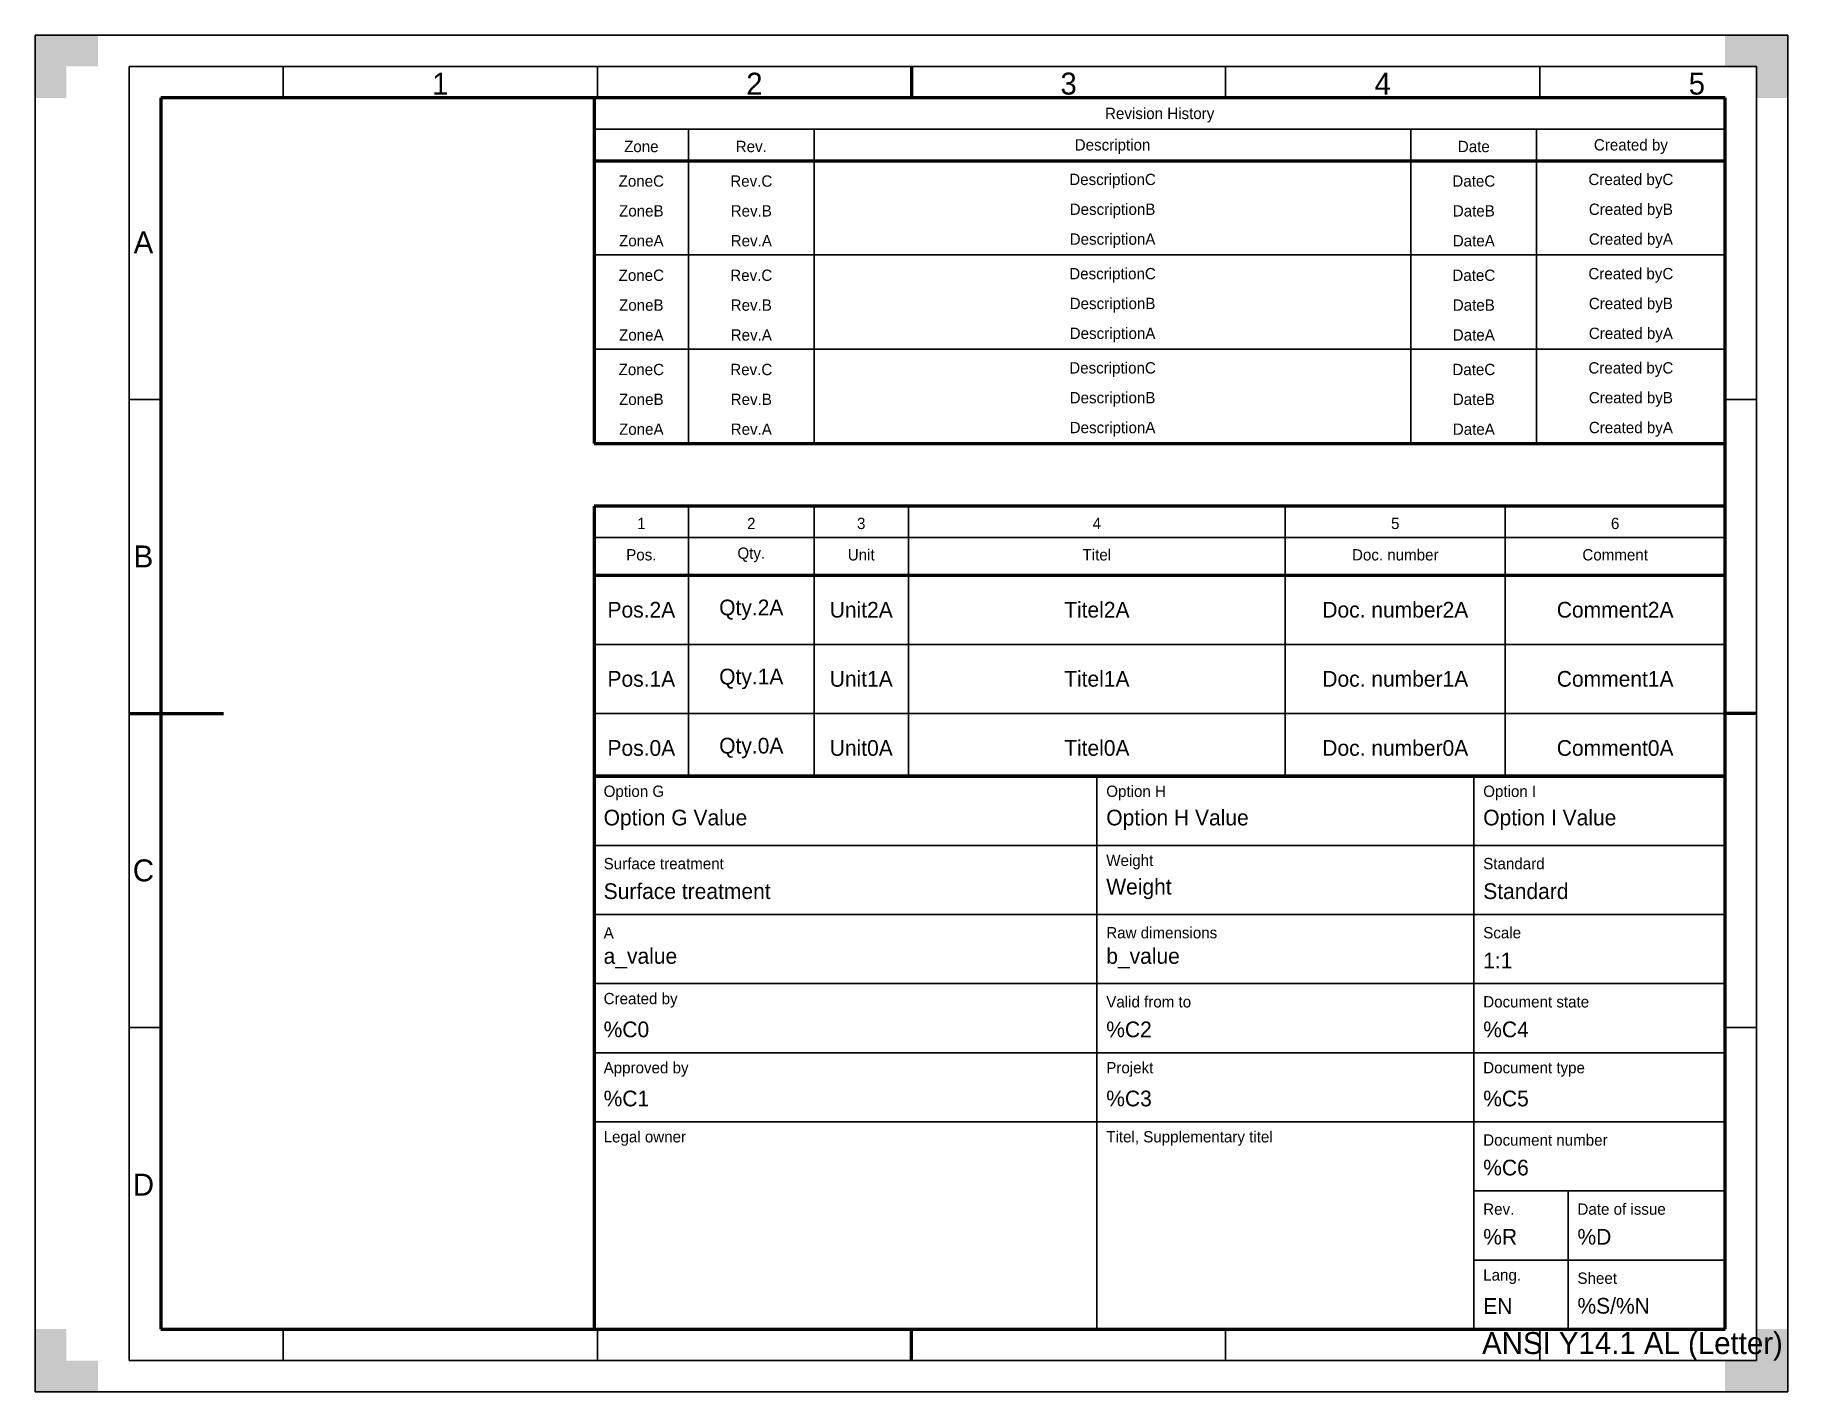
# Model space of a CAD drawing. Header units: millimetres. Extents: x 0 to 279, y 0 to 216.
import ezdxf

# ---------------------------------------------------------------- set-up
doc = ezdxf.new("R2010")
doc.units = ezdxf.units.MM

msp = doc.modelspace()

# ---------------------------------------------------------------- hatches: boundary and pattern name
for points in [[(0, 216), (10, 216), (10, 211), (5, 211), (5, 206), (0, 206), (0, 216)], [(279, 216), (269, 216), (269, 211), (274, 211), (274, 206), (279, 206), (279, 216)], [(0, 0), (10, 0), (10, 5), (5, 5), (5, 10), (0, 10), (0, 0)], [(279, 0), (269, 0), (269, 5), (274, 5), (274, 10), (279, 10), (279, 0)]]:
    msp.add_hatch(color=7).paths.add_polyline_path(points)

# ---------------------------------------------------------------- linework, layer by layer
at = {"color": 7, "lineweight": 35}
for p, q in [((0, 216), (0, 0)), ((279, 216), (0, 216)), ((279, 0), (279, 216)), ((15, 211), (15, 5)), ((274, 211), (15, 211)), ((39.5, 211), (39.5, 206)), ((89.5, 211), (89.5, 206)), ((189.5, 211), (189.5, 206)), ((239.5, 211), (239.5, 206)), ((274, 5), (274, 211)), ((89, 201), (269, 201)), ((104, 201), (104, 151)), ((124, 201), (124, 151)), ((219, 201), (219, 151)), ((239, 201), (239, 151)), ((89, 196), (269, 196)), ((89, 181), (269, 181)), ((89, 166), (269, 166)), ((15, 158), (20, 158)), ((274, 158), (269, 158)), ((104, 141), (104, 98)), ((124, 141), (124, 98)), ((139, 141), (139, 98)), ((199, 141), (199, 98)), ((234, 141), (234, 98)), ((89, 136), (269, 136)), ((89, 119), (269, 119)), ((89, 108), (269, 108)), ((169, 10), (169, 98)), ((229, 10), (229, 98)), ((269, 87), (89, 87)), ((269, 76), (89, 76)), ((269, 65), (89, 65)), ((15, 58), (20, 58)), ((274, 58), (269, 58)), ((269, 54), (89, 54)), ((269, 43), (89, 43)), ((269, 32), (229, 32)), ((244, 10), (244, 32)), ((269, 21), (229, 21)), ((39.5, 5), (39.5, 10)), ((89.5, 5), (89.5, 10)), ((189.5, 5), (189.5, 10)), ((239.5, 5), (239.5, 10)), ((15, 5), (274, 5)), ((0, 0), (279, 0))]:
    msp.add_line(p, q, dxfattribs=at)
at = {"color": 7, "lineweight": 70}
for p, q in [((139.5, 211), (139.5, 206)), ((20, 206), (20, 10)), ((269, 206), (20, 206)), ((89, 206), (89, 151)), ((269, 206), (89, 206)), ((269, 10), (269, 206)), ((269, 151), (269, 206)), ((89, 196), (269, 196)), ((89, 151), (269, 151)), ((89, 141), (89, 98)), ((269, 141), (89, 141)), ((269, 98), (269, 141)), ((89, 130), (269, 130)), ((15, 108), (30, 108)), ((274, 108), (269, 108)), ((89, 98), (89, 10)), ((269, 98), (89, 98)), ((89, 98), (269, 98)), ((269, 10), (269, 98)), ((20, 10), (269, 10)), ((89, 10), (269, 10)), ((139.5, 5), (139.5, 10))]:
    msp.add_line(p, q, dxfattribs=at)

# ---------------------------------------------------------------- texts
at = {"color": 7, "lineweight": 35}
for s, insert, char_height, attachment_point in [('1', (64.5, 208.25), 3.5, 5), ('2', (114.5, 208.25), 3.5, 5), ('3', (164.5, 208.25), 3.5, 5), ('4', (214.5, 208.25), 3.5, 5), ('5', (264.5, 208.25), 3.5, 5), ('Revision History', (179, 203.25), 1.8, 5), ('Zone', (96.5, 198.25), 1.8, 5), ('Rev.', (114, 198.25), 1.8, 5), ('Description', (171.5, 198.25), 1.8, 5), ('Date', (229, 198.25), 1.8, 5), ('Created by', (254, 198.25), 1.8, 5), ('ZoneC', (96.5, 192.75), 1.8, 5), ('Rev.C', (114, 192.75), 1.8, 5), ('DescriptionC', (171.5, 192.75), 1.8, 5), ('DateC', (229, 192.75), 1.8, 5), ('Created byC', (254, 192.75), 1.8, 5), ('ZoneB', (96.5, 188), 1.8, 5), ('Rev.B', (114, 188), 1.8, 5), ('DescriptionB', (171.5, 188), 1.8, 5), ('DateB', (229, 188), 1.8, 5), ('Created byB', (254, 188), 1.8, 5), ('A', (17.25, 183), 3.5, 5), ('ZoneA', (96.5, 183.25), 1.8, 5), ('Rev.A', (114, 183.25), 1.8, 5), ('DescriptionA', (171.5, 183.25), 1.8, 5), ('DateA', (229, 183.25), 1.8, 5), ('Created byA', (254, 183.25), 1.8, 5), ('ZoneC', (96.5, 177.75), 1.8, 5), ('Rev.C', (114, 177.75), 1.8, 5), ('DescriptionC', (171.5, 177.75), 1.8, 5), ('DateC', (229, 177.75), 1.8, 5), ('Created byC', (254, 177.75), 1.8, 5), ('ZoneB', (96.5, 173), 1.8, 5), ('Rev.B', (114, 173), 1.8, 5), ('DescriptionB', (171.5, 173), 1.8, 5), ('DateB', (229, 173), 1.8, 5), ('Created byB', (254, 173), 1.8, 5), ('ZoneA', (96.5, 168.25), 1.8, 5), ('Rev.A', (114, 168.25), 1.8, 5), ('DescriptionA', (171.5, 168.25), 1.8, 5), ('DateA', (229, 168.25), 1.8, 5), ('Created byA', (254, 168.25), 1.8, 5), ('ZoneC', (96.5, 162.75), 1.8, 5), ('Rev.C', (114, 162.75), 1.8, 5), ('DescriptionC', (171.5, 162.75), 1.8, 5), ('DateC', (229, 162.75), 1.8, 5), ('Created byC', (254, 162.75), 1.8, 5), ('DescriptionB', (171.5, 158), 1.8, 5), ('Created byB', (254, 158), 1.8, 5), ('ZoneB', (96.5, 158), 1.8, 5), ('Rev.B', (114, 158), 1.8, 5), ('DateB', (229, 158), 1.8, 5), ('ZoneA', (96.5, 153.25), 1.8, 5), ('Rev.A', (114, 153.25), 1.8, 5), ('DescriptionA', (171.5, 153.25), 1.8, 5), ('DateA', (229, 153.25), 1.8, 5), ('Created byA', (254, 153.25), 1.8, 5), ('1', (96.5, 138.25), 1.8, 5), ('2', (114, 138.25), 1.8, 5), ('3', (131.5, 138.25), 1.8, 5), ('4', (169, 138.25), 1.8, 5), ('5', (216.5, 138.25), 1.8, 5), ('6', (251.5, 138.25), 1.8, 5), ('B', (17.25, 133), 3.5, 5), ('Pos.', (96.5, 133.25), 1.8, 5), ('Qty.', (114, 133.25), 1.8, 5), ('Unit', (131.5, 133.25), 1.8, 5), ('Titel', (169, 133.25), 1.8, 5), ('Doc. number', (216.5, 133.25), 1.8, 5), ('Comment', (251.5, 133.25), 1.8, 5), ('Pos.2A', (96.5, 124.5), 2.5, 5), ('Qty.2A', (114, 124.5), 2.5, 5), ('Unit2A', (131.5, 124.5), 2.5, 5), ('Titel2A', (169, 124.5), 2.5, 5), ('Doc. number2A', (216.5, 124.5), 2.5, 5), ('Comment2A', (251.5, 124.5), 2.5, 5), ('Pos.1A', (96.5, 113.5), 2.5, 5), ('Qty.1A', (114, 113.5), 2.5, 5), ('Unit1A', (131.5, 113.5), 2.5, 5), ('Titel1A', (169, 113.5), 2.5, 5), ('Doc. number1A', (216.5, 113.5), 2.5, 5), ('Comment1A', (251.5, 113.5), 2.5, 5), ('Pos.0A', (96.5, 102.5), 2.5, 5), ('Qty.0A', (114, 102.5), 2.5, 5), ('Unit0A', (131.5, 102.5), 2.5, 5), ('Titel0A', (169, 102.5), 2.5, 5), ('Doc. number0A', (216.5, 102.5), 2.5, 5), ('Comment0A', (251.5, 102.5), 2.5, 5), ('Option G', (90.5, 94.18), 1.8, 7), ('Option H', (170.5, 94.18), 1.8, 7), ('Option I', (230.5, 94.18), 1.8, 7), ('Option G Value', (90.5, 89.43), 2.5, 7), ('Option H Value', (170.5, 89.43), 2.5, 7), ('Option I Value', (230.5, 89.43), 2.5, 7), ('C', (17.25, 83), 3.5, 5), ('Surface treatment', (90.5, 83.18), 1.8, 7), ('Weight', (170.5, 83.18), 1.8, 7), ('Standard', (230.5, 83.18), 1.8, 7), ('Surface treatment', (90.5, 78.43), 2.5, 7), ('Weight', (170.5, 78.43), 2.5, 7), ('Standard', (230.5, 78.43), 2.5, 7), ('A', (90.5, 72.18), 1.8, 7), ('Raw dimensions', (170.5, 72.18), 1.8, 7), ('Scale', (230.5, 72.18), 1.8, 7), ('a_value', (90.5, 67.43), 2.5, 7), ('b_value', (170.5, 67.43), 2.5, 7), ('1:1', (230.5, 67.43), 2.5, 7), ('Created by', (90.5, 61.18), 1.8, 7), ('Valid from to', (170.5, 61.18), 1.8, 7), ('Document state', (230.5, 61.18), 1.8, 7), ('%C0', (90.5, 56.43), 2.5, 7), ('%C2', (170.5, 56.43), 2.5, 7), ('%C4', (230.5, 56.43), 2.5, 7), ('Approved by', (90.5, 50.18), 1.8, 7), ('Projekt', (170.5, 50.18), 1.8, 7), ('Document type', (230.5, 50.18), 1.8, 7), ('%C1', (90.5, 45.43), 2.5, 7), ('%C3', (170.5, 45.43), 2.5, 7), ('%C5', (230.5, 45.43), 2.5, 7), ('Legal owner', (90.5, 39.18), 1.8, 7), ('Titel, Supplementary titel', (170.5, 39.18), 1.8, 7), ('Document number', (230.5, 39.18), 1.8, 7), ('%C6', (230.5, 34.43), 2.5, 7), ('D', (17.25, 33), 3.5, 5), ('Rev.', (230.5, 28.18), 1.8, 7), ('Date of issue', (245.5, 28.18), 1.8, 7), ('%R', (230.5, 23.43), 2.5, 7), ('%D', (245.5, 23.43), 2.5, 7), ('Lang.', (230.5, 17.18), 1.8, 7), ('Sheet', (245.5, 17.18), 1.8, 7), ('EN', (230.5, 12.43), 2.5, 7), ('%S/%N', (245.5, 12.43), 2.5, 7), ('ANSI Y14.1 AL (Letter)', (254.25, 7.25), 3.5, 5)]:
    msp.add_mtext(s, dxfattribs=dict(at, insert=insert, char_height=char_height, attachment_point=attachment_point))

doc.saveas('drawing.dxf')
